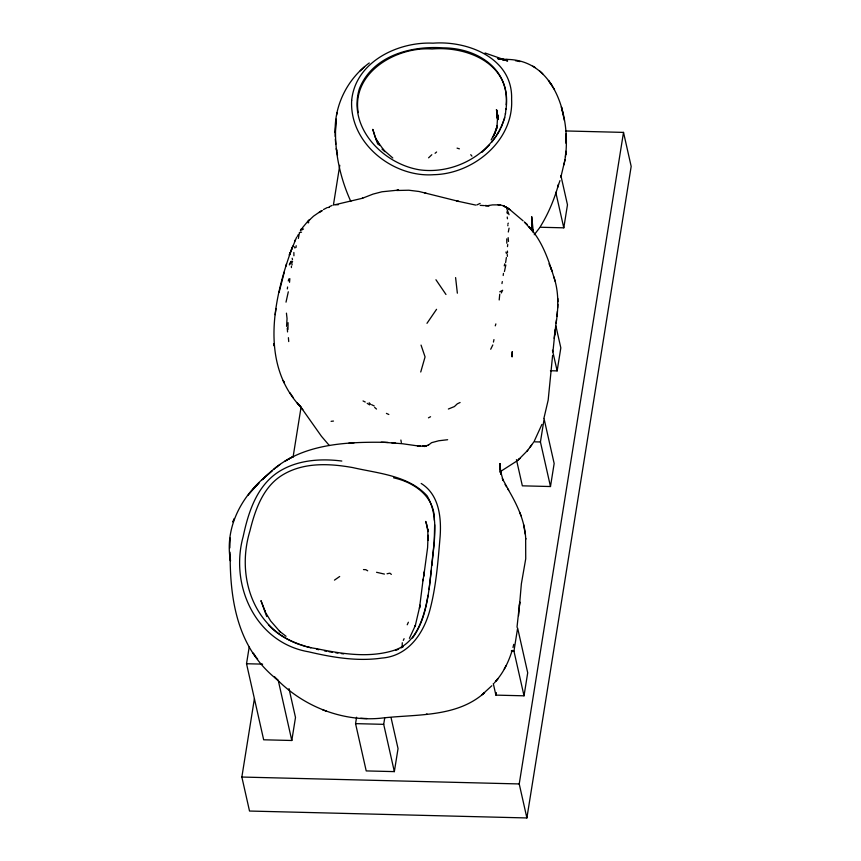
<?xml version="1.0" encoding="UTF-8"?>
<svg xmlns="http://www.w3.org/2000/svg" width="861" height="861" viewBox="0 0 861 861"><rect width="100%" height="100%" fill="white"/><g stroke="black" fill="none" stroke-linecap="round" stroke-linejoin="round"><path stroke-width="1.29" d="M350.836 201.463C339.256 176.161 333.401 146.962 336.199 119.087L335.23 132.583C334.143 105.419 347.392 78.964 369.283 62.971M335.209 131.981L335.187 136.533M229.962 552.149L230.479 560.985C224.538 528.277 240.908 497.001 265.651 476.488L262.54 479.394L272.151 470.666L265.791 476.327L268.417 473.948M229.822 547.897L230.188 538.017M556.098 323.187C558.488 307.797 558.897 291.782 553.827 276.855M499.757 294.247L499.197 299.972M504.438 271.538L505.827 265.016M505.956 109.519C511.725 70.204 478.781 48.022 443.06 47.85C410.794 45.558 372.49 55.825 359.403 88.683C347.403 127.417 383.102 163.999 419.716 169.843C455.447 174.718 494.386 152.935 504.611 117.483M531.689 225.324L531.786 222.795L531.764 227.476L531.732 216.681L533.346 232.61M402.141 646.116L402.291 642.726M286.573 326.351L287.047 318.548L286.433 313.146M508.302 232.018L509.077 228.165M557.637 308.044L557.853 304.353M289.533 282.322L289.845 278.663M506.419 59.409C554.484 59.42 569.928 115.309 565.72 154.41L565.935 151.245L564.967 159.845L560.845 177.215M505.622 262.551L506.376 257.525M518.58 615.626L519.743 601.947L516.998 627.271M423.149 579.119L419.49 608.243L419.942 605.132M296.044 247.441L296.173 245.697M519.441 606.079L521.368 583.833L525.727 558.811L525.651 538.459L525.727 539.212C525.059 521.013 516.966 504.363 507.904 488.983M552.601 355.432L548.177 400.085L543.883 418.457M552.923 351.891L555.173 329.817L554.193 338.416M507.839 225.765L507.925 224.861M506.817 243.243L506.763 238.852M556.916 316.288L557.39 311.402M288.069 322.681L287.972 329.505M531.732 228.036L531.958 225.657L531.657 227.961M431.426 569.971C428.52 593.218 426.733 618.392 412.548 638.001M565.473 156.713L565.774 153.904M431.942 565.505C433.783 542.516 439.444 516.858 427.067 495.807C408.458 475.466 378.237 473.421 352.816 467.598C329.741 463.455 304.17 462.163 283.247 474.551C263.283 486.185 255.168 509.604 249.959 530.806C234.106 582.865 258.827 640.423 316.213 648.602C341.43 653.768 368.239 658.245 393.412 650.55C416.961 643.436 424.215 616.745 428.035 595.274M505.45 114.05L505.977 108.669M556.486 319.743L554.57 335.166L554.699 334.1M507.484 246.623L507.732 244.449M500.241 463.638L499.864 466.942L499.95 463.562L500.898 474.271L499.714 467.943L503.115 480.589L502.35 478.565L508.69 490.243M296.647 237.141L289.361 255.007L292.815 246.085C273.97 296.582 259.15 362.406 300.263 406.553L297.088 402.679L301.092 407.597M503.201 275.498L503.459 273.357M424.43 571.037L423.752 576.203L427.594 547.682L428.068 535.241L428.165 540.084L427.648 528.934L427.788 530.925L426.669 524.553M276.015 308.507L275.186 314.674M287.348 288.919L287.596 287.004M298.358 238.465L299.413 232.976M429.079 589.581L434.224 541.913L434.654 524.79M422.923 580.755L424.258 572.543L424.032 573.986M288.995 688.617L295.495 717.471L291.804 740.492L263.67 739.793L246.526 663.734L249.195 647.095M565.892 130.958L623.515 132.4L631.178 166.399L526.889 817.95L249.518 811.04L241.855 777.042L254.393 698.745M293.052 457.234L301.124 406.812M333.401 205.112L339.772 165.301M391.12 717.923L398.04 748.596L394.349 771.617L366.216 770.918L355.561 723.638L356.583 717.235M394.349 771.617L383.694 724.338L384.716 717.945M539.675 227.229L563.794 227.831L567.474 204.81L560.898 175.601M524.026 695.817L513.952 651.11L517.633 628.078L527.707 672.785L524.026 695.817L495.893 695.118L496.302 692.556M550.48 486.53L540.439 441.973L544.12 418.952L554.161 463.509L550.48 486.53L522.347 485.83L516.439 459.623M550.437 370.736L557.142 370.897L560.823 347.876L555.872 325.899M526.889 817.95L519.226 783.94L623.515 132.4M419.716 606.65L415.131 626.324L415.519 625.151L409.405 638.324M501.963 283.581L502.307 281.579M337.028 112.802L336.586 115.213M496.431 129.376L497.12 125.889L495.882 131.033L497.367 125.502L493.859 135.188M497.12 125.889L496.969 126.664L497.647 116.278L498.175 118.495M563.966 164.849L564.967 159.845M505.461 113.211L504.589 118.301L501.285 127.374M493.439 342.086L493.956 339.589M279.147 292.191L284.334 271.915M501.274 292.977L502.641 290.275L499.778 291.825M512.995 647.461L513.748 644.351M504.255 265.866L504.772 263.853M288.284 280.966L288.844 278.921M285.723 266.641L286.498 263.832M420.738 372.006L425.065 356.906L421.04 345.089M286.013 302.146L288.306 291.793M495.279 325.845L495.861 323.908M559.984 180.595L557.637 187.192L558.52 184.458C554.398 199.085 548.511 213.367 540.525 226.325M512.198 650.356C508.754 661.474 503.631 672.333 495.871 681.094L497.97 678.597L494.268 683.042M233.363 520.819L232.933 522.046L234.192 518.483M541.903 424.43L534.38 440.907M499.66 466.597L500.413 464.649M289.361 255.007L290.232 252.736M490.705 349.243L492.804 344.96M294.828 241.069L295.495 239.53M407.231 624.763L408.383 622.223M403.314 640.38L404.089 638.69M492.912 137.136L495.398 132.013L491.147 139.923M494.806 133.24L495.398 132.013M297.432 236.312L298.304 234.579M499.509 130.775L500.693 128.515M292.579 261.475L291.718 263.132L292.148 264.919M504.245 669.062L506.117 665.607M300.349 230.823L301.382 229.026M300.65 230.253L301.522 228.961M496.84 135.242L498.917 131.905M507.893 223.774L508.313 223.139M308.195 222.988L308.851 221.998M426.981 323.327L436.559 309.314M526.91 451.336L533.282 442.694M539.546 227.896L534.25 234.741M496.151 136.361L491.642 142.334M529.752 447.634L531.711 444.933M302.609 227.573L307.646 221.525M428.584 157.821L431.824 154.722M247.914 495.441L255.071 487.068M527.825 450.238L518.494 459.688L520.431 458.127M300.995 229.629L302.319 228.057M252.876 489.532L256.858 485.087L253.801 488.499L254.878 487.304M489.586 144.82L481.977 152.365M491.846 685.722L481.977 694.773L484.592 692.642C456.352 717.977 415.562 713.93 380.487 718.246C341.15 721.938 301.415 705.633 274.551 676.95L277.651 679.986C238.422 649.506 230.124 602.549 230.167 555.636M364.59 66.792L360.189 70.893M262.54 479.394L264.424 477.651L261.97 479.878M268.621 473.851C298.745 444.233 343.894 441.779 383.651 442.306M321.228 211.515L322.305 210.59M320.658 211.257L319.097 212.57L321.594 210.719M435.074 153.301L436.592 152.01M319.98 211.731L313.555 216.143L307.7 221.664L309.626 219.727L308.26 220.825M273.809 469.267L277.113 466.63M518.387 459.752L519.205 459.107L517.127 460.732M428.014 445.417L431.587 442.683L438.733 440.767L447.645 439.723M276.101 467.448L280.04 464.499M334.466 580.12L339.686 576.504M516.578 461.205L499.735 471.989M302.125 229.822L303.502 228.961M509.045 214.723L508.216 212.398M323.456 209.567L327.32 207.533M400.978 647.935L403.303 646.686M292.492 456.879L285.034 461.13L293.569 456.308M428.455 417.833L430.554 416.735M480.126 203.4L476.833 204.94M332.055 205.467L329.311 206.715M460.097 402.507L457.309 403.82L454.393 406.575L448.366 409.018M395.565 650.41L398.654 649.194M428.466 444.954L424.441 446.525L426.895 445.643L422.482 446.321L423.946 446.202L417.445 445.923L420.48 446.289L402.184 443.706L384.318 442.328M398.568 190.044L396.717 190.485L408.846 190.227L418.963 191.476L458.956 201.452L456.653 201.054M387.041 573.76L389.893 573.168L391.357 574.395M299.348 232.599L301.544 232.19M488.897 206.134L485.679 205.402L485.593 205.994L492.567 204.896L500.252 204.853L504.234 206.134L509.68 209.492L503.405 205.833L509.551 209.363L523.09 220.836M334.38 204.886L362.772 198.191L362.169 198.353L373.05 194.102L381.972 191.777L398.191 190.13M426.378 714.092L427.078 713.995M328.073 207.501L329.408 207.329M331.087 421.33L333.476 421.061M354.151 442.78L348.823 443.178M498.11 204.94L500.252 204.853M533.745 441.811L540.439 441.973M511.273 651.034L513.952 651.11M246.526 663.734L262.605 664.132M355.561 723.638L383.694 724.338M241.855 777.042L519.226 783.94M335.65 204.67L338.265 204.746M381.262 442.231L388.096 442.446M363.471 569.595L365.817 569.681L367.69 570.811M360.716 718.278L367.012 718.558M480.223 205.37L484.452 205.596M502.135 58.957L499.068 58.656L507.387 59.517M391.615 442.705L395.565 443.114M341.817 461.044C319.496 458.192 295.129 460.118 276.23 473.453C256.051 488.004 248.129 513.221 243.189 536.489C229.564 585.383 255.695 642.693 308.561 651.799C332.411 657.384 357.261 661.635 381.735 658.084C407.953 656.157 423.375 633.9 429.736 610.621C436.226 586.373 438.023 561.157 440.154 536.22C441.413 517.117 439.024 494.591 421.19 483.462M376.548 572.285L384.426 574.083M341.343 653.574L343.657 653.886M335.758 652.789L337.932 653.112M498.885 58.742L503.545 59.603L497.647 58.483L499.767 58.903M458.633 201.388L475.724 205.09M329.031 651.723L332.443 652.283M388.828 414.496L386.417 413.388M324.468 650.884L326.75 651.325M497.647 58.483L500.047 58.946L497.464 58.376M519.947 61.605L515.481 60.69M498.476 58.602L507.312 60.647M316.493 649.205L318.764 649.7M501.274 59.194L505.805 60.205M498.411 58.473L507.656 60.905L485.034 52.984M498.325 58.451L501.898 59.334M306.408 646.503L310.853 647.784M457.073 148.124L459.387 148.835M426.292 193.402L424.71 192.907M393.585 477.833C414.335 482.214 435.085 496.883 434.331 520.259M300.973 644.76L305.3 646.191M325.383 710.788L326.179 711.068L322.541 709.787M299.886 644.405C288.155 640.24 276.672 634.266 268.406 624.731M506.957 207.587L506.128 207.21L509.895 209.643L507.818 208.082M363.051 400.946L365.247 402.012M371.597 404.692L374.244 405.972M532.808 66.136L535.187 67.556M367.173 403.314L369.627 404.874M286.067 636.301L279.351 631.091L280.202 631.909L270.688 620.996L265.705 612.784L260.969 600.634L266.716 616.541M392.799 157.983L382.564 149.104L384.889 151.665L376.214 139.568L379.389 145.089L375.041 136.856L372.791 129.354L376.408 140.526M527.266 224.452L524.36 222.02L532.927 231.555L529.149 226.884C543.033 241.963 549.318 262.142 555.184 281.364M374.653 407.425L376.494 409.05M542.731 73.777L539.901 71.108M329.332 445.514L321.476 436.323L301.458 407.985M369.143 402.744L370.531 404.293M302.814 409.599L299.241 405.327L300.263 406.553M470.741 154.668L471.925 156.142M257.643 659.085L254.705 655.393M551.987 85.314L548.435 80.471L554.495 89.49M293.332 397.75L289.953 392.788M435.946 279.75L445.966 294.473M507.947 211.397L506.935 209.524M505.073 484.474L506.494 486.745M264.51 610.255L264.779 610.826M284.421 383.123L283.215 380.497L283.839 381.864M376.849 141.753L377.828 144.174M549.038 263.821L552.03 271.011L550.653 267.706M519.71 512.327L521.12 515.879M294.505 246.849L294.925 248.065M507.43 213.646L506.828 211.86M426.636 524.231L425.711 521.411L428.326 531.614M505.956 252.036L506.376 253.425M498.088 118.775L496.829 114.33L498.175 119.119M563.352 114.997L561.383 106.807L564.385 120.465M533.142 231.555L532.744 229.435L533.239 231.555M555.775 192.272L563.794 227.831M552.471 350.212L557.142 370.897M493.299 683.612L495.893 695.118M278.211 680.168L291.804 740.492M498.218 118.764L497.68 116.246L497.712 119.873L496.603 110.047L498.035 117.354L496.453 109.67L498.035 117.354M507.463 218.769L507.237 217.015M292.18 258.214L292.492 259.764M532.744 229.435L533.196 231.781M523.596 524.553L525.253 534.175M400.882 440.025L401.344 442.5M336.694 150.546L336.339 148.544L337.523 155.217M508.496 241.457L508.141 237.636M287.552 331.937L287.251 328.095M358.208 112.619C351.46 72.399 396.63 46.386 432.061 48.991C466.791 45.902 509.992 63.348 506.128 104.816M497.389 114.717L497.529 115.966M455.598 277.597L457.352 293.181M335.79 144.25L335.316 139.159M507.237 254.436L507.409 256.341M288.403 337.684L288.726 341.569M565.935 133.896L566.334 143.615L566.107 136.167M274.099 345.853L273.992 343.604L274.067 345.261M507.409 251.046L507.506 252.919M382.219 149.028L382.252 149.728M557.896 301.673L557.799 298.466M293.859 252.477L293.924 255.771M291.405 266.124L291.416 267.567M512.22 351.815L512.08 356.723L512.22 351.815M351.665 100.479C349.362 143.238 393.09 177.786 433.858 174.686C473.27 173.9 513.845 140.709 511.606 99.219C513.005 58.107 467.684 40.456 433.04 43.179C397.89 41.468 355.292 61.97 351.665 100.479M290.308 262.992L289.361 264.887L291.309 261.163L290.308 262.992M258.87 483.075L255.749 486.293L258.87 483.075M253.478 653.607L253.091 653.09L255.394 656.265L253.478 653.607M497.593 119.001L496.679 115.417L497.593 119.001"/></g></svg>
